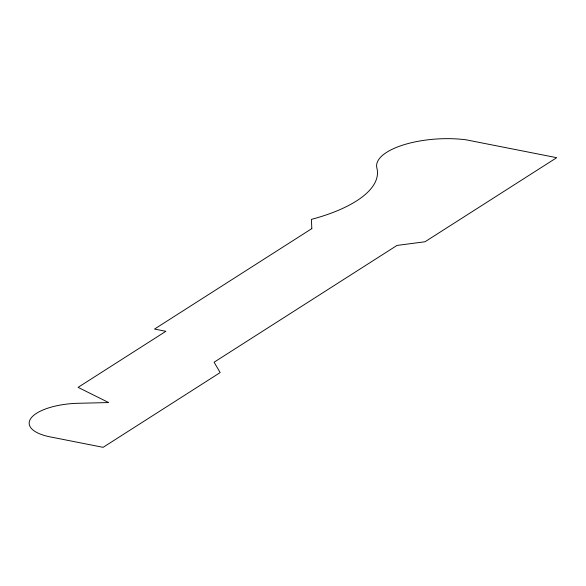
<?xml version="1.0" encoding="UTF-8"?>
<svg xmlns="http://www.w3.org/2000/svg" width="586" height="586" viewBox="0 0 586 586"><rect width="100%" height="100%" fill="white"/><g stroke="black" fill="none" stroke-linecap="round" stroke-linejoin="round"><path stroke-width="0.88" d="M311.811 228.621L154.521 329.061L165.882 331.302L78.092 387.361L108.659 402.56L78.553 403.271A46.272 17.558 -3.2 0 0 31.226 417.884A46.272 17.558 -3.2 0 0 52 437.244L103.114 447.33L220.168 372.579L214.102 362.214L397 245.424L425.011 241.776L556.7 157.685L465.833 139.768A63.054 23.923 -3.2 0 0 403.073 145.013A63.054 23.923 -3.2 0 0 376.886 168.079A131.616 49.942 -3.2 0 1 311.43 219.376L311.811 228.621"/></g></svg>
